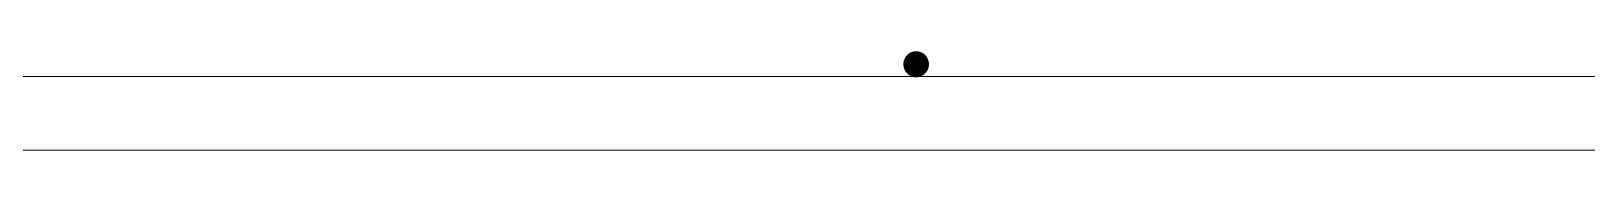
# Model space of a CAD drawing. Header units: centimetres. Extents: x 402 to 3875, y 442 to 2267.
# Drawn here: x 1624 to 1941, y 2058.7 to 2078.7 of the extents above; entities that cross this region are included whole.
import ezdxf

# ---------------------------------------------------------------- set-up
doc = ezdxf.new("R2010")
doc.units = ezdxf.units.CM
doc.layers.add('Columns of the Existing Mesh Walls', color=250, linetype='Continuous')

# ---------------------------------------------------------------- blocks, each defined once
blk = doc.blocks.new('Group_1')
at = {"layer": 'Columns of the Existing Mesh Walls', "lineweight": 20}
for p, q in [((62.41, 1404.81, 190), (61.6, 1404.27, 190)), ((62.41, 1404.81), (61.6, 1404.27)), ((61.6, 1404.27), (62.41, 1404.81, 190)), ((61.96, 1404.57, 190), (61.81, 1404.45, 190)), ((62.12, 1404.67, 190), (61.96, 1404.57, 190)), ((62.28, 1404.75, 190), (62.12, 1404.67, 190)), ((62.45, 1404.83, 190), (62.28, 1404.75, 190)), ((63.37, 1405, 190), (62.41, 1404.81, 190)), ((63.37, 1405), (62.41, 1404.81)), ((62.41, 1404.81), (63.37, 1405, 190)), ((62.41, 1404.81, 190), (62.41, 1404.81)), ((62.63, 1404.89, 190), (62.45, 1404.83, 190)), ((62.81, 1404.94, 190), (62.63, 1404.89, 190)), ((62.99, 1404.97, 190), (62.81, 1404.94, 190)), ((63.18, 1404.99, 190), (62.99, 1404.97, 190)), ((63.37, 1405, 190), (63.18, 1404.99, 190)), ((64.32, 1404.81, 190), (63.37, 1405, 190)), ((63.37, 1405, 190), (63.37, 1405)), ((64.32, 1404.81), (63.37, 1405)), ((63.37, 1405), (64.32, 1404.81, 190)), ((63.55, 1404.99, 190), (63.37, 1405, 190)), ((63.74, 1404.97, 190), (63.55, 1404.99, 190)), ((63.92, 1404.94, 190), (63.74, 1404.97, 190)), ((64.1, 1404.89, 190), (63.92, 1404.94, 190)), ((64.28, 1404.83, 190), (64.1, 1404.89, 190)), ((64.45, 1404.75, 190), (64.28, 1404.83, 190)), ((65.13, 1404.27, 190), (64.32, 1404.81, 190)), ((65.13, 1404.27), (64.32, 1404.81)), ((64.32, 1404.81), (65.13, 1404.27, 190)), ((64.32, 1404.81, 190), (64.32, 1404.81)), ((64.62, 1404.67, 190), (64.45, 1404.75, 190)), ((64.77, 1404.57, 190), (64.62, 1404.67, 190)), ((64.93, 1404.45, 190), (64.77, 1404.57, 190)), ((61.06, 1403.46, 190), (60.87, 1402.5, 190)), ((61.06, 1403.46), (60.87, 1402.5)), ((60.87, 1402.5), (61.06, 1403.46, 190)), ((60.89, 1402.87, 190), (60.87, 1402.69, 190)), ((60.87, 1402.69, 190), (60.87, 1402.5, 190)), ((60.87, 1402.5, 190), (61.06, 1401.54, 190)), ((60.87, 1402.5, 190), (60.87, 1402.5)), ((60.87, 1402.5), (61.06, 1401.54)), ((61.06, 1401.54), (60.87, 1402.5, 190)), ((60.87, 1402.5, 190), (60.87, 1402.31, 190)), ((60.87, 1402.31, 190), (60.89, 1402.13, 190)), ((60.93, 1403.06, 190), (60.89, 1402.87, 190)), ((60.89, 1402.13, 190), (60.93, 1401.94, 190)), ((60.98, 1403.24, 190), (60.93, 1403.06, 190)), ((60.93, 1401.94, 190), (60.98, 1401.76, 190)), ((61.04, 1403.41, 190), (60.98, 1403.24, 190)), ((60.98, 1401.76, 190), (61.04, 1401.59, 190)), ((61.11, 1403.58, 190), (61.04, 1403.41, 190)), ((61.04, 1401.59, 190), (61.11, 1401.42, 190)), ((61.6, 1404.27, 190), (61.06, 1403.46, 190)), ((61.6, 1404.27), (61.06, 1403.46)), ((61.06, 1403.46), (61.6, 1404.27, 190)), ((61.06, 1403.46, 190), (61.06, 1403.46)), ((61.06, 1401.54, 190), (61.6, 1400.73, 190)), ((61.06, 1401.54, 190), (61.06, 1401.54)), ((61.06, 1401.54), (61.6, 1400.73)), ((61.6, 1400.73), (61.06, 1401.54, 190)), ((61.2, 1403.75, 190), (61.11, 1403.58, 190)), ((61.11, 1401.42, 190), (61.2, 1401.25, 190)), ((61.3, 1403.91, 190), (61.2, 1403.75, 190)), ((61.41, 1404.06, 190), (61.3, 1403.91, 190)), ((61.53, 1404.2, 190), (61.41, 1404.06, 190)), ((61.67, 1404.33, 190), (61.53, 1404.2, 190)), ((61.6, 1404.27, 190), (61.6, 1404.27)), ((61.81, 1404.45, 190), (61.67, 1404.33, 190)), ((65.07, 1404.33, 190), (64.93, 1404.45, 190)), ((65.2, 1404.2, 190), (65.07, 1404.33, 190)), ((65.68, 1403.46, 190), (65.13, 1404.27, 190)), ((65.13, 1404.27, 190), (65.13, 1404.27)), ((65.68, 1403.46), (65.13, 1404.27)), ((65.13, 1404.27), (65.68, 1403.46, 190)), ((65.13, 1400.73, 190), (65.68, 1401.54, 190)), ((65.13, 1400.73), (65.68, 1401.54)), ((65.68, 1401.54), (65.13, 1400.73, 190)), ((65.32, 1404.06, 190), (65.2, 1404.2, 190)), ((65.43, 1403.91, 190), (65.32, 1404.06, 190)), ((65.53, 1403.75, 190), (65.43, 1403.91, 190)), ((65.62, 1403.58, 190), (65.53, 1403.75, 190)), ((65.53, 1401.25, 190), (65.62, 1401.42, 190)), ((65.69, 1403.41, 190), (65.62, 1403.58, 190)), ((65.62, 1401.42, 190), (65.69, 1401.59, 190)), ((65.87, 1402.5, 190), (65.68, 1403.46, 190)), ((65.87, 1402.5), (65.68, 1403.46)), ((65.68, 1403.46), (65.87, 1402.5, 190)), ((65.68, 1403.46, 190), (65.68, 1403.46)), ((65.68, 1401.54, 190), (65.87, 1402.5, 190)), ((65.68, 1401.54), (65.87, 1402.5)), ((65.87, 1402.5), (65.68, 1401.54, 190)), ((65.68, 1401.54, 190), (65.68, 1401.54)), ((65.76, 1403.24, 190), (65.69, 1403.41, 190)), ((65.69, 1401.59, 190), (65.76, 1401.76, 190)), ((65.8, 1403.06, 190), (65.76, 1403.24, 190)), ((65.76, 1401.76, 190), (65.8, 1401.94, 190)), ((65.84, 1402.87, 190), (65.8, 1403.06, 190)), ((65.8, 1401.94, 190), (65.84, 1402.13, 190)), ((65.86, 1402.69, 190), (65.84, 1402.87, 190)), ((65.84, 1402.13, 190), (65.86, 1402.31, 190)), ((65.87, 1402.5, 190), (65.86, 1402.69, 190)), ((65.86, 1402.31, 190), (65.87, 1402.5, 190)), ((65.87, 1402.5, 190), (65.87, 1402.5)), ((61.2, 1401.25, 190), (61.3, 1401.09, 190)), ((61.3, 1401.09, 190), (61.41, 1400.94, 190)), ((61.41, 1400.94, 190), (61.53, 1400.8, 190)), ((61.53, 1400.8, 190), (61.67, 1400.67, 190)), ((61.6, 1400.73, 190), (62.41, 1400.19, 190)), ((61.6, 1400.73, 190), (61.6, 1400.73)), ((61.6, 1400.73), (62.41, 1400.19)), ((62.41, 1400.19), (61.6, 1400.73, 190)), ((61.67, 1400.67, 190), (61.81, 1400.55, 190)), ((61.81, 1400.55, 190), (61.96, 1400.43, 190)), ((61.96, 1400.43, 190), (62.12, 1400.33, 190)), ((62.12, 1400.33, 190), (62.28, 1400.25, 190)), ((62.28, 1400.25, 190), (62.45, 1400.17, 190)), ((62.41, 1400.19, 190), (63.37, 1400, 190)), ((62.41, 1400.19, 190), (62.41, 1400.19)), ((62.41, 1400.19), (63.37, 1400)), ((63.37, 1400), (62.41, 1400.19, 190)), ((62.45, 1400.17, 190), (62.63, 1400.11, 190)), ((62.63, 1400.11, 190), (62.81, 1400.06, 190)), ((62.81, 1400.06, 190), (62.99, 1400.03, 190)), ((62.99, 1400.03, 190), (63.18, 1400.01, 190)), ((63.18, 1400.01, 190), (63.37, 1400, 190)), ((63.37, 1400, 190), (64.32, 1400.19, 190)), ((63.37, 1400), (64.32, 1400.19)), ((64.32, 1400.19), (63.37, 1400, 190)), ((63.37, 1400, 190), (63.55, 1400.01, 190)), ((63.37, 1400, 190), (63.37, 1400)), ((63.55, 1400.01, 190), (63.74, 1400.03, 190)), ((63.74, 1400.03, 190), (63.92, 1400.06, 190)), ((63.92, 1400.06, 190), (64.1, 1400.11, 190)), ((64.1, 1400.11, 190), (64.28, 1400.17, 190)), ((64.28, 1400.17, 190), (64.45, 1400.25, 190)), ((64.32, 1400.19, 190), (65.13, 1400.73, 190)), ((64.32, 1400.19), (65.13, 1400.73)), ((65.13, 1400.73), (64.32, 1400.19, 190)), ((64.32, 1400.19, 190), (64.32, 1400.19)), ((64.45, 1400.25, 190), (64.62, 1400.33, 190)), ((64.62, 1400.33, 190), (64.77, 1400.43, 190)), ((64.77, 1400.43, 190), (64.93, 1400.55, 190)), ((64.93, 1400.55, 190), (65.07, 1400.67, 190)), ((65.07, 1400.67, 190), (65.2, 1400.8, 190)), ((65.13, 1400.73, 190), (65.13, 1400.73)), ((65.2, 1400.8, 190), (65.32, 1400.94, 190)), ((65.32, 1400.94, 190), (65.43, 1401.09, 190)), ((65.43, 1401.09, 190), (65.53, 1401.25, 190))]:
    blk.add_line(p, q, dxfattribs=at)
at = {"layer": 'Columns of the Existing Mesh Walls', "color": 250, "lineweight": 20}
for points in [[(65.87, 2742.5, 0), (65.87, 2.5, 0)], [(80.87, 2742.5, 0), (80.87, 2.5, 0)]]:
    blk.add_polyline3d(points, dxfattribs=at)
at = {"layer": 'Columns of the Existing Mesh Walls', "lineweight": 20}
blk.add_polyline3d([(65.87, 1402.5, 190), (65.82, 1402.95, 190), (65.69, 1403.42, 190), (65.46, 1403.87, 190), (65.13, 1404.27, 190), (64.73, 1404.59, 190), (64.29, 1404.82, 190), (63.82, 1404.96, 190), (63.37, 1405, 190), (62.91, 1404.96, 190), (62.45, 1404.82, 190), (62, 1404.59, 190), (61.6, 1404.27, 190), (61.27, 1403.87, 190), (61.04, 1403.42, 190), (60.91, 1402.95, 190), (60.87, 1402.5, 190), (60.91, 1402.05, 190), (61.04, 1401.58, 190), (61.27, 1401.13, 190), (61.6, 1400.73, 190), (62, 1400.41, 190), (62.45, 1400.18, 190), (62.91, 1400.04, 190), (63.37, 1400, 190), (63.82, 1400.04, 190), (64.29, 1400.18, 190), (64.73, 1400.41, 190), (65.13, 1400.73, 190), (65.46, 1401.13, 190), (65.69, 1401.58, 190), (65.82, 1402.05, 190), (65.87, 1402.5, 190)], close=True, dxfattribs=at)
mesh = blk.add_polyface(dxfattribs=at)
corners = [(61.06, 1401.54, 190), (61.06, 1403.46, 190), (60.87, 1402.5, 190), (61.6, 1400.73, 190), (61.6, 1404.27, 190), (62.41, 1400.19, 190), (62.41, 1404.81, 190), (63.37, 1400, 190), (63.37, 1405, 190), (64.32, 1400.19, 190), (64.32, 1404.81, 190), (65.13, 1400.73, 190), (65.13, 1404.27, 190), (65.68, 1401.54, 190), (65.68, 1403.46, 190), (65.87, 1402.5, 190)]
mesh.append_faces([[corners[k] for k in face] for face in [(0, 1, 2), (14, 13, 15)]], dxfattribs={"vtx0": -1})
mesh.append_faces([[corners[k] for k in face] for face in [(1, 3, 4), (4, 5, 6), (6, 7, 8), (8, 9, 10), (10, 11, 12), (12, 13, 14)]], dxfattribs={"vtx0": -1, "vtx1": -1})
mesh.append_faces([[corners[k] for k in face] for face in [(1, 0, 3), (4, 3, 5), (6, 5, 7), (8, 7, 9), (10, 9, 11), (12, 11, 13)]], dxfattribs={"vtx0": -1, "vtx2": -1})
mesh = blk.add_polyface(dxfattribs=at)
corners = [(61.06, 1403.46), (61.06, 1401.54), (60.87, 1402.5), (61.6, 1404.27), (61.6, 1400.73), (62.41, 1404.81), (62.41, 1400.19), (63.37, 1405), (63.37, 1400), (64.32, 1404.81), (64.32, 1400.19), (65.13, 1404.27), (65.13, 1400.73), (65.68, 1403.46), (65.68, 1401.54), (65.87, 1402.5)]
mesh.append_faces([[corners[k] for k in face] for face in [(0, 1, 2), (14, 13, 15)]], dxfattribs={"vtx0": -1})
mesh.append_faces([[corners[k] for k in face] for face in [(1, 3, 4), (4, 5, 6), (6, 7, 8), (8, 9, 10), (10, 11, 12), (12, 13, 14)]], dxfattribs={"vtx0": -1, "vtx1": -1})
mesh.append_faces([[corners[k] for k in face] for face in [(1, 0, 3), (4, 3, 5), (6, 5, 7), (8, 7, 9), (10, 9, 11), (12, 11, 13)]], dxfattribs={"vtx0": -1, "vtx2": -1})
at = {"layer": 'Columns of the Existing Mesh Walls', "lineweight": 25}
mesh = blk.add_polyface(dxfattribs=at)
corners = [(60.87, 1402.31, 190), (60.87, 1402.69, 190), (60.87, 1402.5, 190), (60.89, 1402.13, 190), (60.89, 1402.87, 190), (60.93, 1401.94, 190), (60.93, 1403.06, 190), (60.98, 1401.76, 190), (60.98, 1403.24, 190), (61.04, 1401.59, 190), (61.04, 1403.41, 190), (61.11, 1401.42, 190), (61.11, 1403.58, 190), (61.2, 1401.25, 190), (61.2, 1403.75, 190), (61.3, 1401.09, 190), (61.3, 1403.91, 190), (61.41, 1400.94, 190), (61.41, 1404.06, 190), (61.53, 1400.8, 190), (61.53, 1404.2, 190), (61.67, 1400.67, 190), (61.67, 1404.33, 190), (61.81, 1400.55, 190), (61.81, 1404.45, 190), (61.96, 1400.43, 190), (61.96, 1404.57, 190), (62.12, 1400.33, 190), (62.12, 1404.67, 190), (62.28, 1400.25, 190), (62.28, 1404.75, 190), (62.45, 1400.17, 190), (62.45, 1404.83, 190), (62.63, 1400.11, 190), (62.63, 1404.89, 190), (62.81, 1400.06, 190), (62.81, 1404.94, 190), (62.99, 1400.03, 190), (62.99, 1404.97, 190), (63.18, 1400.01, 190), (63.18, 1404.99, 190), (63.37, 1400, 190), (63.37, 1405, 190), (63.55, 1400.01, 190), (63.55, 1404.99, 190), (63.74, 1400.03, 190), (63.74, 1404.97, 190), (63.92, 1400.06, 190), (63.92, 1404.94, 190), (64.1, 1400.11, 190), (64.1, 1404.89, 190), (64.28, 1400.17, 190), (64.28, 1404.83, 190), (64.45, 1400.25, 190), (64.45, 1404.75, 190), (64.62, 1400.33, 190), (64.62, 1404.67, 190), (64.77, 1400.43, 190), (64.77, 1404.57, 190), (64.93, 1400.55, 190), (64.93, 1404.45, 190), (65.07, 1400.67, 190), (65.07, 1404.33, 190), (65.2, 1400.8, 190), (65.2, 1404.2, 190), (65.32, 1400.94, 190), (65.32, 1404.06, 190), (65.43, 1401.09, 190), (65.43, 1403.91, 190), (65.53, 1401.25, 190), (65.53, 1403.75, 190), (65.62, 1401.42, 190), (65.62, 1403.58, 190), (65.69, 1401.59, 190), (65.69, 1403.41, 190), (65.76, 1401.76, 190), (65.76, 1403.24, 190), (65.8, 1401.94, 190), (65.8, 1403.06, 190), (65.84, 1402.13, 190), (65.84, 1402.87, 190), (65.86, 1402.31, 190), (65.86, 1402.69, 190), (65.87, 1402.5, 190)]
mesh.append_faces([[corners[k] for k in face] for face in [(0, 1, 2), (82, 81, 83)]], dxfattribs={"vtx0": -1})
mesh.append_faces([[corners[k] for k in face] for face in [(1, 3, 4), (4, 5, 6), (6, 7, 8), (8, 9, 10), (10, 11, 12), (12, 13, 14), (14, 15, 16), (16, 17, 18), (18, 19, 20), (20, 21, 22), (22, 23, 24), (24, 25, 26), (26, 27, 28), (28, 29, 30), (30, 31, 32), (32, 33, 34), (34, 35, 36), (36, 37, 38), (38, 39, 40), (40, 41, 42), (42, 43, 44), (44, 45, 46), (46, 47, 48), (48, 49, 50), (50, 51, 52), (52, 53, 54), (54, 55, 56), (56, 57, 58), (58, 59, 60), (60, 61, 62), (62, 63, 64), (64, 65, 66), (66, 67, 68), (68, 69, 70), (70, 71, 72), (72, 73, 74), (74, 75, 76), (76, 77, 78), (78, 79, 80), (80, 81, 82)]], dxfattribs={"vtx0": -1, "vtx1": -1})
mesh.append_faces([[corners[k] for k in face] for face in [(1, 0, 3), (4, 3, 5), (6, 5, 7), (8, 7, 9), (10, 9, 11), (12, 11, 13), (14, 13, 15), (16, 15, 17), (18, 17, 19), (20, 19, 21), (22, 21, 23), (24, 23, 25), (26, 25, 27), (28, 27, 29), (30, 29, 31), (32, 31, 33), (34, 33, 35), (36, 35, 37), (38, 37, 39), (40, 39, 41), (42, 41, 43), (44, 43, 45), (46, 45, 47), (48, 47, 49), (50, 49, 51), (52, 51, 53), (54, 53, 55), (56, 55, 57), (58, 57, 59), (60, 59, 61), (62, 61, 63), (64, 63, 65), (66, 65, 67), (68, 67, 69), (70, 69, 71), (72, 71, 73), (74, 73, 75), (76, 75, 77), (78, 77, 79), (80, 79, 81)]], dxfattribs={"vtx0": -1, "vtx2": -1})
at = {"layer": 'Columns of the Existing Mesh Walls', "lineweight": 20}
mesh = blk.add_polyface(dxfattribs=at)
corners = [(62.41, 1404.81, 190), (62.41, 1404.81), (61.6, 1404.27)]
mesh.append_faces([[corners[k] for k in face] for face in [(0, 1, 2)]])
mesh = blk.add_polyface(dxfattribs=at)
corners = [(62.41, 1404.81, 190), (61.6, 1404.27), (61.6, 1404.27, 190)]
mesh.append_faces([[corners[k] for k in face] for face in [(0, 1, 2)]])
mesh = blk.add_polyface(dxfattribs=at)
corners = [(63.37, 1405, 190), (63.37, 1405), (62.41, 1404.81)]
mesh.append_faces([[corners[k] for k in face] for face in [(0, 1, 2)]])
mesh = blk.add_polyface(dxfattribs=at)
corners = [(63.37, 1405, 190), (62.41, 1404.81), (62.41, 1404.81, 190)]
mesh.append_faces([[corners[k] for k in face] for face in [(0, 1, 2)]])
mesh = blk.add_polyface(dxfattribs=at)
corners = [(64.32, 1404.81, 190), (64.32, 1404.81), (63.37, 1405)]
mesh.append_faces([[corners[k] for k in face] for face in [(0, 1, 2)]])
mesh = blk.add_polyface(dxfattribs=at)
corners = [(64.32, 1404.81, 190), (63.37, 1405), (63.37, 1405, 190)]
mesh.append_faces([[corners[k] for k in face] for face in [(0, 1, 2)]])
mesh = blk.add_polyface(dxfattribs=at)
corners = [(65.13, 1404.27, 190), (65.13, 1404.27), (64.32, 1404.81)]
mesh.append_faces([[corners[k] for k in face] for face in [(0, 1, 2)]])
mesh = blk.add_polyface(dxfattribs=at)
corners = [(65.13, 1404.27, 190), (64.32, 1404.81), (64.32, 1404.81, 190)]
mesh.append_faces([[corners[k] for k in face] for face in [(0, 1, 2)]])
mesh = blk.add_polyface(dxfattribs=at)
corners = [(61.06, 1403.46), (60.87, 1402.5), (61.06, 1403.46, 190)]
mesh.append_faces([[corners[k] for k in face] for face in [(0, 1, 2)]])
mesh = blk.add_polyface(dxfattribs=at)
corners = [(61.06, 1403.46, 190), (60.87, 1402.5), (60.87, 1402.5, 190)]
mesh.append_faces([[corners[k] for k in face] for face in [(0, 1, 2)]])
mesh = blk.add_polyface(dxfattribs=at)
corners = [(60.87, 1402.5), (61.06, 1401.54), (60.87, 1402.5, 190)]
mesh.append_faces([[corners[k] for k in face] for face in [(0, 1, 2)]])
mesh = blk.add_polyface(dxfattribs=at)
corners = [(60.87, 1402.5, 190), (61.06, 1401.54), (61.06, 1401.54, 190)]
mesh.append_faces([[corners[k] for k in face] for face in [(0, 1, 2)]])
mesh = blk.add_polyface(dxfattribs=at)
corners = [(61.6, 1404.27), (61.06, 1403.46), (61.6, 1404.27, 190)]
mesh.append_faces([[corners[k] for k in face] for face in [(0, 1, 2)]])
mesh = blk.add_polyface(dxfattribs=at)
corners = [(61.6, 1404.27, 190), (61.06, 1403.46), (61.06, 1403.46, 190)]
mesh.append_faces([[corners[k] for k in face] for face in [(0, 1, 2)]])
mesh = blk.add_polyface(dxfattribs=at)
corners = [(61.06, 1401.54), (61.6, 1400.73), (61.06, 1401.54, 190)]
mesh.append_faces([[corners[k] for k in face] for face in [(0, 1, 2)]])
mesh = blk.add_polyface(dxfattribs=at)
corners = [(61.06, 1401.54, 190), (61.6, 1400.73), (61.6, 1400.73, 190)]
mesh.append_faces([[corners[k] for k in face] for face in [(0, 1, 2)]])
mesh = blk.add_polyface(dxfattribs=at)
corners = [(65.13, 1404.27), (65.68, 1403.46, 190), (65.68, 1403.46)]
mesh.append_faces([[corners[k] for k in face] for face in [(0, 1, 2)]])
mesh = blk.add_polyface(dxfattribs=at)
corners = [(65.13, 1404.27, 190), (65.68, 1403.46, 190), (65.13, 1404.27)]
mesh.append_faces([[corners[k] for k in face] for face in [(0, 1, 2)]])
mesh = blk.add_polyface(dxfattribs=at)
corners = [(65.68, 1401.54), (65.13, 1400.73, 190), (65.13, 1400.73)]
mesh.append_faces([[corners[k] for k in face] for face in [(0, 1, 2)]])
mesh = blk.add_polyface(dxfattribs=at)
corners = [(65.68, 1401.54, 190), (65.13, 1400.73, 190), (65.68, 1401.54)]
mesh.append_faces([[corners[k] for k in face] for face in [(0, 1, 2)]])
mesh = blk.add_polyface(dxfattribs=at)
corners = [(65.68, 1403.46), (65.87, 1402.5, 190), (65.87, 1402.5)]
mesh.append_faces([[corners[k] for k in face] for face in [(0, 1, 2)]])
mesh = blk.add_polyface(dxfattribs=at)
corners = [(65.68, 1403.46, 190), (65.87, 1402.5, 190), (65.68, 1403.46)]
mesh.append_faces([[corners[k] for k in face] for face in [(0, 1, 2)]])
mesh = blk.add_polyface(dxfattribs=at)
corners = [(65.87, 1402.5), (65.68, 1401.54, 190), (65.68, 1401.54)]
mesh.append_faces([[corners[k] for k in face] for face in [(0, 1, 2)]])
mesh = blk.add_polyface(dxfattribs=at)
corners = [(65.87, 1402.5, 190), (65.68, 1401.54, 190), (65.87, 1402.5)]
mesh.append_faces([[corners[k] for k in face] for face in [(0, 1, 2)]])
mesh = blk.add_polyface(dxfattribs=at)
corners = [(61.6, 1400.73, 190), (61.6, 1400.73), (62.41, 1400.19)]
mesh.append_faces([[corners[k] for k in face] for face in [(0, 1, 2)]])
mesh = blk.add_polyface(dxfattribs=at)
corners = [(61.6, 1400.73, 190), (62.41, 1400.19), (62.41, 1400.19, 190)]
mesh.append_faces([[corners[k] for k in face] for face in [(0, 1, 2)]])
mesh = blk.add_polyface(dxfattribs=at)
corners = [(62.41, 1400.19, 190), (62.41, 1400.19), (63.37, 1400)]
mesh.append_faces([[corners[k] for k in face] for face in [(0, 1, 2)]])
mesh = blk.add_polyface(dxfattribs=at)
corners = [(62.41, 1400.19, 190), (63.37, 1400), (63.37, 1400, 190)]
mesh.append_faces([[corners[k] for k in face] for face in [(0, 1, 2)]])
mesh = blk.add_polyface(dxfattribs=at)
corners = [(63.37, 1400, 190), (63.37, 1400), (64.32, 1400.19)]
mesh.append_faces([[corners[k] for k in face] for face in [(0, 1, 2)]])
mesh = blk.add_polyface(dxfattribs=at)
corners = [(63.37, 1400, 190), (64.32, 1400.19), (64.32, 1400.19, 190)]
mesh.append_faces([[corners[k] for k in face] for face in [(0, 1, 2)]])
mesh = blk.add_polyface(dxfattribs=at)
corners = [(64.32, 1400.19, 190), (64.32, 1400.19), (65.13, 1400.73)]
mesh.append_faces([[corners[k] for k in face] for face in [(0, 1, 2)]])
mesh = blk.add_polyface(dxfattribs=at)
corners = [(64.32, 1400.19, 190), (65.13, 1400.73), (65.13, 1400.73, 190)]
mesh.append_faces([[corners[k] for k in face] for face in [(0, 1, 2)]])

msp = doc.modelspace()

# ---------------------------------------------------------------- block references
at = {"layer": 'Columns of the Existing Mesh Walls', "lineweight": 20, "rotation": 270}
msp.add_blockref('Group_1', (401.81, 2139.52), dxfattribs=at)

doc.saveas('drawing.dxf')
